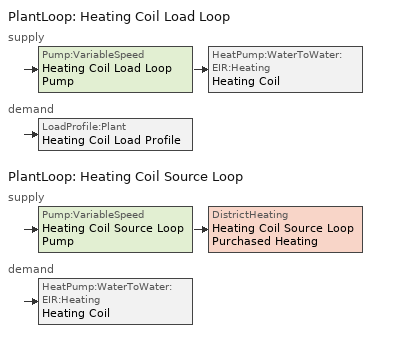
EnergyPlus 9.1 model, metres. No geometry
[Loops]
PlantLoop 'Heating Coil Load Loop'
 supply: Pump:VariableSpeed 'Heating Coil Load Loop Pump' > HeatPump:WaterToWater:EIR:Heating 'Heating Coil'
 demand: LoadProfile:Plant 'Heating Coil Load Profile'
PlantLoop 'Heating Coil Source Loop'
 supply: Pump:VariableSpeed 'Heating Coil Source Loop Pump' > DistrictHeating 'Heating Coil Source Loop Purchased Heating'
 demand: HeatPump:WaterToWater:EIR:Heating 'Heating Coil'
[Building]
Plant Load Profile Example: North Axis {deg}=0; Terrain=Suburbs; Loads Convergence Tolerance Value=0.04; Temperature Convergence Tolerance Value {deltaC}=0.04; Solar Distribution=FullInteriorAndExterior; Maximum Number of Warmup Days=25; Minimum Number of Warmup Days=6
[Site:Location]
Chicago: Latitude {deg}=42; Longitude {deg}=-87.88; Time Zone {hr}=-6; Elevation {m}=190
[SizingPeriod:DesignDay]
Chicago Summer 1%: Month=7; Day of Month=21; Day Type=SummerDesignDay; Maximum Dry-Bulb Temperature {C}=31.5; Daily Dry-Bulb Temperature Range {deltaC}=10.7; Humidity Condition Type=Wetbulb; Wetbulb or DewPoint at Maximum Dry-Bulb {C}=23; Barometric Pressure {Pa}=99063; Wind Speed {m/s}=5.3; Wind Direction {deg}=230; Sky Clearness=1
[PlantLoop] Fluid Type=WATER; Maximum Loop Temperature {C}=100; Minimum Loop Temperature {C}=3; Maximum Loop Flow Rate {m3/s}=0.003; Minimum Loop Flow Rate {m3/s}=0; Plant Loop Volume {m3}=1; Load Distribution Scheme=Optimal
Name | Plant Equipment Operation Scheme
Heating Coil Load Loop | Heating Coil Load Loop Operation
Heating Coil Source Loop | Heating Coil Source Loop Operation
[SetpointManager:Scheduled] Control Variable=Temperature
Name | Schedule | Setpoint Node or NodeList
Heating Coil Load Loop Setpoint Manager | Heating Coil Load Loop Setpoint Temperature Schedule | Heating Coil Load Loop Supply Outlet Node
Heating Coil Source Loop Setpoint Manager | Heating Coil Source Loop Setpoint Temperature Schedule | Heating Coil Source Loop Supply Outlet Node
[PlantEquipmentOperationSchemes] Control Scheme 1 Schedule=AlwaysOnSchedule
Name | Control Scheme 1
Heating Coil Load Loop Operation | Heating Coil Load Loop Heating Operation
Heating Coil Source Loop Operation | Heating Coil Source Loop Heating Operation
[PlantEquipmentOperation:HeatingLoad] Load Range 1 Lower Limit {W}=0
Name | Load Range 1 Upper Limit {W} | Range 1 Equipment List
Heating Coil Load Loop Heating Operation | 10000000 | Heating Coil Load Loop Heating Equipment
Heating Coil Source Loop Heating Operation | 1000000000 | Heating Coil Source Loop Heating Equipment
[PlantEquipmentList]
Heating Coil Load Loop Heating Equipment: Heating Coil
Heating Coil Source Loop Heating Equipment: Heating Coil Source Loop Purchased Heating
[Pump:VariableSpeed] Design Maximum Flow Rate {m3/s}=0.005; Motor Efficiency=0.87; Fraction of Motor Inefficiencies to Fluid Stream=0; Coefficient 1 of the Part Load Performance Curve=0; Coefficient 2 of the Part Load Performance Curve=1; Coefficient 3 of the Part Load Performance Curve=0; Coefficient 4 of the Part Load Performance Curve=0; Design Minimum Flow Rate {m3/s}=0
Name | Design Pump Head {Pa} | Design Power Consumption {W} | Pump Control Type
Heating Coil Load Loop Pump | 300000 | 2250 | INTERMITTENT
Heating Coil Source Loop Pump | 30000 | 225 | Intermittent
[HeatPump:WaterToWater:EIR:Heating]
Heating Coil: Load Side Design Volume Flow Rate {m3/s}=0.003; Source Side Design Volume Flow Rate {m3/s}=0.003; Reference Capacity=32000; Reference COP=3.5; Reference Leaving Load Side Water Temperature=25.56; Reference Entering Source Side Fluid Temperature=42; Heating Capacity Function of Temperature Curve=CapCurveFuncTemp; Electric Input to Heating Output Ratio Function of Temperature Curve=EIRCurveFuncTemp; Electric Input to Heating Output Ratio Function of Part Load Ratio Curve=EIRCurveFuncPLR
[LoadProfile:Plant]
Heating Coil Load Profile: Load Schedule=Heating Coil Load Profile Load Schedule; Peak Flow Rate {m3/s}=0.002; Flow Rate Fraction Schedule=Heating Coil Load Profile Flow Frac Schedule
[DistrictHeating]
Heating Coil Source Loop Purchased Heating: Nominal Capacity {W}=100000000
[Schedule:Constant]
Name | Value
Heating Coil Load Loop Setpoint Temperature Schedule | 65
Heating Coil Source Loop Setpoint Temperature Schedule | 40
AlwaysOnSchedule; Heating Coil Load Profile Flow Frac Schedule | 1
[Schedule:Compact]
Heating Coil Load Profile Load Schedule: THROUGH: 12/31, FOR: AllDays, UNTIL: 4:00, 32000, UNTIL: 8:00, 24000, UNTIL: 9:00, 0, UNTIL: 12:00, 24000, UNTIL: 24:00, 40000
[Curve:Biquadratic] Minimum Value of x=5; Maximum Value of x=10; Minimum Value of y=24; Maximum Value of y=35; Input Unit Type for X=Temperature; Input Unit Type for Y=Temperature; Output Unit Type=Dimensionless
Name | Coefficient1 Constant | Coefficient2 x | Coefficient3 x**2 | Coefficient4 y | Coefficient5 y**2 | Coefficient6 x*y
CapCurveFuncTemp | 0.257896 | 0.0389016 | -0.00021708 | 0.0468684 | -0.00094284 | -0.00034344
EIRCurveFuncTemp | 0.933884 | -0.058212 | 0.00450036 | 0.00243 | 0.000486 | -0.001215
[Curve:Quadratic]
EIRCurveFuncPLR: Coefficient1 Constant=0.222903; Coefficient2 x=0.313387; Coefficient3 x**2=0.46371; Minimum Value of x=0; Maximum Value of x=1
